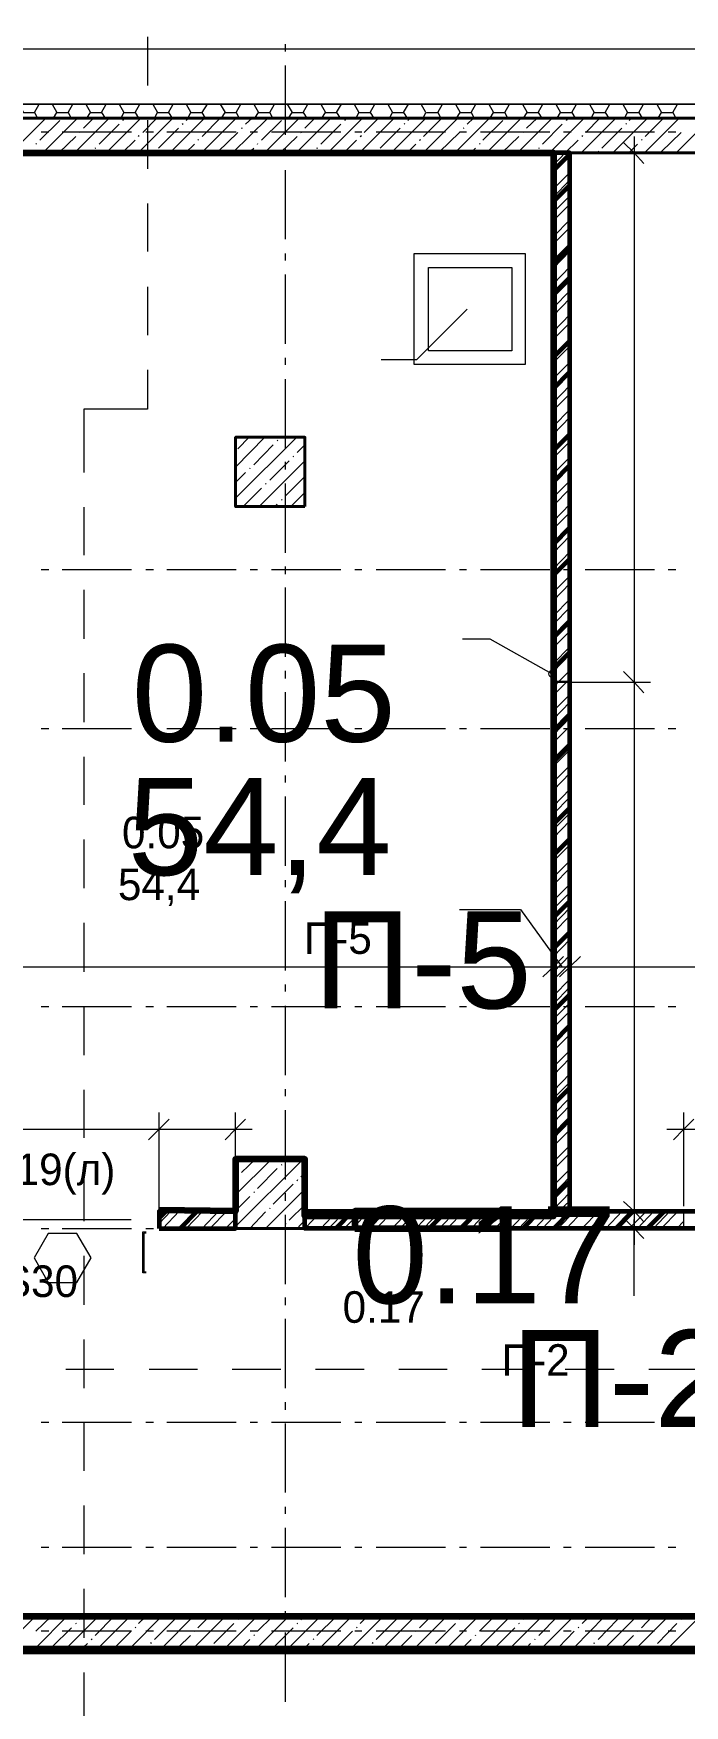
# Model space of a CAD drawing. Header units: millimetres. Extents: x -249154 to 415037, y -45458 to 354837.
# Drawn here: x -115904 to -111210, y 11477 to 23538 of the extents above; entities that cross this region are included whole.
import ezdxf

# ---------------------------------------------------------------- set-up
doc = ezdxf.new("R2010")
doc.units = ezdxf.units.MM
for name, color, linetype, lineweight in [('501 заделка отвертсии ком', 5, 'Continuous', 158), ('518 подвал шпакл базовая', 5, 'Continuous', 60), ('522 подвал шпакл финишная', 3, 'Continuous', 60), ('6.1.1) Кирпич 4 вып 28 п.', 20, 'Continuous', 60), ('696 покраска подвал', 211, 'Continuous', 120)]:
    doc.layers.add(name, color=color, linetype=linetype, lineweight=lineweight)
doc.layers.add('PDF _Текст', color=7, linetype='Continuous')
doc.styles.get("Standard").update_dxf_attribs({"font": 'arial.ttf'})

msp = doc.modelspace()

# ---------------------------------------------------------------- hatches: boundary and pattern name
at = {"layer": '6.1.1) Кирпич 4 вып 28 п.', "ltscale": 0.5}
h = msp.add_hatch(dxfattribs=at)
h.set_pattern_fill('ANSI32', color=256, scale=50)
h.paths.add_polyline_path([(-112154.6, 15041.8), (-112035.9, 15041.8), (-112035.9, 22675.7), (-112154.6, 22675.7)])
h = msp.add_hatch(dxfattribs=at)
h.set_pattern_fill('ANSI32', color=256, scale=50)
h.paths.add_polyline_path([(-114997.1, 14918.9), (-114446.4, 14918.9), (-114446.4, 15041.8), (-114997.1, 15041.8)])
h = msp.add_hatch(dxfattribs=at)
h.set_pattern_fill('ANSI32', color=256, scale=50)
h.paths.add_polyline_path([(-109095.9, 14918.9), (-113946.5, 14918.9), (-113946.5, 15041.8), (-109095.9, 15041.8)])

# ---------------------------------------------------------------- linework, layer by layer
at = {"lineweight": 9}
for points in [[(-145261.6, 8666.1), (-141207.4, 8666.1), (-141207.4, 909.4), (-104461.4, 909.4), (-104461.4, 23425.5), (-109621.2, 23425.5), (-118310, 23425.5), (-136505.1, 23425.5), (-136505.1, 29131.9), (-145320.9, 29131.9), (-145320.9, 28729.4)], [(-115081.9, 23514.5), (-115081.9, 23162.9)], [(-114086.3, 23408.6), (-114086.3, 23459.4)], [(-114086.3, 22807), (-114086.3, 23306.9)], [(-127358.8, 22925.6), (-104961.2, 22925.6), (-104961.2, 1409.2), (-140716, 1409.2)], [(-116064.7, 22675.7), (-115814.8, 22925.6)], [(-116009.6, 23027.3), (-115975.7, 22968), (-115895.2, 22968), (-115874.1, 22925.6)], [(-115895.2, 22968), (-115861.4, 23027.3)], [(-115835.9, 22675.7), (-115586, 22925.6)], [(-115768.2, 23027.3), (-115734.3, 22968), (-115653.8, 22968), (-115632.6, 22925.6)], [(-115759.7, 22925.6), (-115734.3, 22968)], [(-115653.8, 22968), (-115619.9, 23027.3)], [(-115607.2, 22675.7), (-115357.2, 22925.6)], [(-115543.6, 22853.6), (-115471.6, 22925.6)], [(-115526.7, 23027.3), (-115492.8, 22968), (-115412.3, 22968), (-115386.9, 22925.6)], [(-115518.2, 22925.6), (-115492.8, 22968)], [(-115412.3, 22968), (-115378.4, 23027.3)], [(-115378.4, 22675.7), (-115128.5, 22925.6)], [(-115285.2, 23027.3), (-115251.3, 22968), (-115170.8, 22968), (-115145.4, 22925.6)], [(-115272.5, 22925.6), (-115251.3, 22968)], [(-115259.8, 22908.7), (-115255.6, 22917.2)], [(-115170.8, 22968), (-115136.9, 23027.3)], [(-115149.6, 22675.7), (-114899.7, 22925.6)], [(-115115.8, 22824), (-115014.1, 22925.6)], [(-115043.7, 23027.3), (-115009.8, 22968), (-114929.4, 22968), (-114903.9, 22925.6)], [(-115031, 22925.6), (-115009.8, 22968)], [(-114929.4, 22968), (-114895.5, 23027.3)], [(-114920.9, 22675.7), (-114670.9, 22925.6)], [(-114802.3, 23027.3), (-114768.4, 22968), (-114683.6, 22968)], [(-114802.3, 22908.7), (-114785.3, 22925.6)], [(-114789.6, 22925.6), (-114768.4, 22968)], [(-114692.1, 22675.7), (-114442.2, 22925.6)], [(-114662.5, 22925.6), (-114687.9, 22968), (-114649.8, 23027.3)], [(-114687.9, 22794.3), (-114556.6, 22925.6)], [(-114556.6, 23027.3), (-114522.7, 22968), (-114442.2, 22968), (-114421, 22925.6)], [(-114548.1, 22925.6), (-114522.7, 22968)], [(-114467.6, 22675.7), (-114213.4, 22925.6)], [(-114442.2, 22968), (-114408.3, 23027.3)], [(-114374.4, 22883.3), (-114327.8, 22925.6)], [(-114315.1, 23027.3), (-114281.2, 22968), (-114200.7, 22968), (-114179.5, 22925.6)], [(-114306.6, 22925.6), (-114281.2, 22968)], [(-114238.8, 22675.7), (-113988.9, 22925.6)], [(-114200.7, 22968), (-114166.8, 23027.3)], [(-114073.6, 23027.3), (-114039.7, 22968), (-113959.2, 22968), (-113933.8, 22925.6)], [(-114065.1, 22925.6), (-114039.7, 22968)], [(-114010.1, 22675.7), (-113760.1, 22925.6)], [(-113959.2, 22968), (-113925.3, 23027.3)], [(-113946.5, 22853.6), (-113874.5, 22925.6)], [(-113832.1, 23027.3), (-113798.3, 22968), (-113717.8, 22968), (-113692.3, 22925.6)], [(-113823.7, 22925.6), (-113798.3, 22968)], [(-113781.3, 22675.7), (-113531.4, 22925.6)], [(-113717.8, 22968), (-113683.9, 23027.3)], [(-113658.5, 22908.7), (-113654.2, 22917.2)], [(-113590.7, 23027.3), (-113556.8, 22968), (-113476.3, 22968), (-113450.9, 22925.6)], [(-113578, 22925.6), (-113556.8, 22968)], [(-113552.5, 22675.7), (-113302.6, 22925.6)], [(-113518.7, 22824), (-113417, 22925.6)], [(-113476.3, 22968), (-113442.4, 23027.3)], [(-113349.2, 23027.3), (-113315.3, 22968), (-113234.8, 22968), (-113209.4, 22925.6)], [(-113336.5, 22925.6), (-113315.3, 22968)], [(-113323.8, 22675.7), (-113073.8, 22925.6)], [(-113234.8, 22968), (-113200.9, 23027.3)], [(-113205.2, 22908.7), (-113188.2, 22925.6)], [(-113095, 22925.6), (-113073.8, 22968), (-113107.7, 23027.3)], [(-113095, 22675.7), (-112845.1, 22925.6)], [(-113090.8, 22794.3), (-112959.5, 22925.6)], [(-113069.6, 22968), (-112989.1, 22968), (-112967.9, 22925.6)], [(-112989.1, 22968), (-112955.2, 23027.3)], [(-112866.3, 22675.7), (-112616.3, 22925.6)], [(-112862, 23027.3), (-112828.1, 22968), (-112747.6, 22968), (-112726.5, 22925.6)], [(-112853.5, 22925.6), (-112828.1, 22968)], [(-112777.3, 22883.3), (-112730.7, 22925.6)], [(-112747.6, 22968), (-112713.7, 23027.3)], [(-112637.5, 22675.7), (-112387.5, 22925.6)], [(-112620.5, 23027.3), (-112586.7, 22968), (-112506.2, 22968), (-112485, 22925.6)], [(-112612.1, 22925.6), (-112586.7, 22968)], [(-112506.2, 22968), (-112472.3, 23027.3)], [(-112413, 22675.7), (-112163, 22925.6)], [(-112379.1, 23027.3), (-112345.2, 22968), (-112264.7, 22968), (-112239.3, 22925.6)], [(-112370.6, 22925.6), (-112345.2, 22968)], [(-112349.4, 22853.6), (-112273.2, 22925.6)], [(-112264.7, 22968), (-112230.8, 23027.3)], [(-112184.2, 22675.7), (-111934.3, 22925.6)], [(-112137.6, 23027.3), (-112103.7, 22968), (-112023.2, 22968), (-111997.8, 22925.6)], [(-112129.1, 22925.6), (-112103.7, 22968)], [(-112061.4, 22908.7), (-112057.1, 22917.2)], [(-112023.2, 22968), (-111989.3, 23027.3)], [(-111955.4, 22675.7), (-111705.5, 22925.6)], [(-111921.6, 22824), (-111819.9, 22925.6)], [(-111896.1, 23027.3), (-111862.2, 22968), (-111781.8, 22968), (-111756.3, 22925.6)], [(-111883.4, 22925.6), (-111862.2, 22968)], [(-111781.8, 22968), (-111747.9, 23027.3)], [(-111726.7, 22675.7), (-111476.7, 22925.6)], [(-111654.7, 23027.3), (-111620.8, 22968), (-111540.3, 22968), (-111514.9, 22925.6)], [(-111642, 22925.6), (-111620.8, 22968)], [(-111608.1, 22908.7), (-111591.1, 22925.6)], [(-111540.3, 22968), (-111506.4, 23027.3)], [(-111497.9, 22675.7), (-111248, 22925.6)], [(-111493.7, 22794.3), (-111362.4, 22925.6)], [(-111409, 23027.3), (-111375.1, 22968), (-111294.6, 22968), (-111273.4, 22925.6)], [(-111400.5, 22925.6), (-111375.1, 22968)], [(-111294.6, 22968), (-111260.7, 23027.3)], [(-111269.2, 22675.7), (-111019.2, 22925.6)], [(-115857.1, 22768.9), (-115713.1, 22908.7)], [(-115848.6, 22828.2), (-115793.6, 22828.2)], [(-115696.1, 22828.2), (-115196.2, 22828.2)], [(-115573.3, 22824), (-115569, 22828.2)], [(-115429.2, 22739.2), (-115285.2, 22883.3)], [(-115145.4, 22794.3), (-115141.2, 22802.8)], [(-115094.6, 22828.2), (-115039.5, 22828.2)], [(-115081.9, 22912.9), (-115081.9, 22561.3)], [(-115001.4, 22709.6), (-114857.3, 22853.6)], [(-114942.1, 22828.2), (-114442.2, 22828.2)], [(-114831.9, 22883.3), (-114823.4, 22887.5)], [(-114573.5, 22684.2), (-114429.5, 22824)], [(-114404, 22853.6), (-114395.6, 22857.9)], [(-114340.5, 22828.2), (-114289.7, 22828.2)], [(-114260, 22768.9), (-114116, 22908.7)], [(-114188, 22828.2), (-113688.1, 22828.2)], [(-113976.2, 22824), (-113967.7, 22828.2)], [(-113832.1, 22739.2), (-113688.1, 22883.3)], [(-113586.4, 22828.2), (-113535.6, 22828.2)], [(-113548.3, 22794.3), (-113539.8, 22802.8)], [(-113433.9, 22828.2), (-112934, 22828.2)], [(-113404.3, 22709.6), (-113260.2, 22853.6)], [(-113230.6, 22883.3), (-113226.3, 22887.5)], [(-112976.4, 22684.2), (-112832.4, 22824)], [(-112832.4, 22828.2), (-112781.5, 22828.2)], [(-112802.7, 22853.6), (-112798.5, 22857.9)], [(-112679.9, 22828.2), (-112180, 22828.2)], [(-112662.9, 22768.9), (-112518.9, 22908.7)], [(-112374.8, 22824), (-112370.6, 22828.2)], [(-112235, 22739.2), (-112091, 22883.3)], [(-112082.5, 22828.2), (-112027.5, 22828.2)], [(-111947, 22794.3), (-111942.7, 22802.8)], [(-111925.8, 22828.2), (-111425.9, 22828.2)], [(-111807.2, 22709.6), (-111663.1, 22853.6)], [(-111633.5, 22883.3), (-111629.2, 22887.5)], [(-111379.3, 22684.2), (-111235.3, 22824)], [(-111328.5, 22828.2), (-111273.4, 22828.2)], [(-115886.8, 22739.2), (-115882.5, 22743.5)], [(-115721.6, 22675.7), (-115598.7, 22794.3)], [(-115492.8, 22675.7), (-115488.6, 22684.2)], [(-115458.9, 22709.6), (-115454.7, 22713.8)], [(-115264, 22675.7), (-115170.8, 22768.9)], [(-115031, 22684.2), (-115026.8, 22688.4)], [(-114806.5, 22675.7), (-114743, 22739.2)], [(-114717.5, 22768.9), (-114713.3, 22773.1)], [(-114353.2, 22675.7), (-114315.1, 22709.6)], [(-114289.7, 22739.2), (-114285.4, 22743.5)], [(-114124.5, 22675.7), (-114001.6, 22794.3)], [(-114086.3, 22654.5), (-114086.3, 22705.3)], [(-113895.7, 22675.7), (-113887.2, 22684.2)], [(-113861.8, 22709.6), (-113853.3, 22713.8)], [(-113666.9, 22675.7), (-113573.7, 22768.9)], [(-113433.9, 22684.2), (-113425.5, 22688.4)], [(-113209.4, 22675.7), (-113145.9, 22739.2)], [(-113120.4, 22768.9), (-113112, 22773.1)], [(-112751.9, 22675.7), (-112718, 22709.6)], [(-112688.3, 22739.2), (-112684.1, 22743.5)], [(-112527.3, 22675.7), (-112404.5, 22794.3)], [(-112298.6, 22675.7), (-112290.1, 22684.2)], [(-112260.5, 22709.6), (-112256.2, 22713.8)], [(-112154.6, 22586.7), (-112069.8, 22675.7)], [(-112035.9, 18863), (-112035.9, 22675.7), (-112154.6, 22675.7), (-112154.6, 18863)], [(-112069.8, 22675.7), (-111976.6, 22768.9)], [(-111832.6, 22684.2), (-111828.4, 22688.4)], [(-111468.3, 22675.7), (-111574.2, 22675.7), (-111697, 22675.7)], [(-111612.3, 22675.7), (-111548.8, 22739.2)], [(-111574.2, 22794.3), (-111574.2, 18858.7), (-111574.2, 15041.8), (-111574.2, 14800.3)], [(-111519.1, 22768.9), (-111514.9, 22773.1)], [(-112154.6, 22531.7), (-112035.9, 22650.3)], [(-114086.3, 22053), (-114086.3, 22552.8)], [(-112154.6, 22417.3), (-112035.9, 22535.9)], [(-112154.6, 22358), (-112035.9, 22480.8)], [(-112154.6, 22247.8), (-112035.9, 22366.4)], [(-115081.9, 22311.4), (-115081.9, 21964)], [(-112154.6, 22188.5), (-112035.9, 22307.1)], [(-112154.6, 22074.1), (-112035.9, 22192.8)], [(-112154.6, 22019.1), (-112035.9, 22137.7)], [(-114086.3, 21900.4), (-114086.3, 21951.3)], [(-112154.6, 21904.7), (-112035.9, 22023.3)], [(-112154.6, 21845.4), (-112035.9, 21968.2)], [(-112154.6, 21731), (-112035.9, 21853.8)], [(-115081.9, 21709.8), (-115081.9, 21362.4)], [(-114086.3, 21298.9), (-114086.3, 21798.8)], [(-112154.6, 21675.9), (-112035.9, 21794.5)], [(-112154.6, 21561.5), (-112035.9, 21680.2)], [(-112154.6, 21502.2), (-112035.9, 21625.1)], [(-112777.3, 21548.8), (-113141.6, 21184.5), (-113395.8, 21184.5)], [(-112154.6, 21387.8), (-112035.9, 21510.7)], [(-112154.6, 21332.8), (-112035.9, 21451.4)], [(-112154.6, 21218.4), (-112035.9, 21337)], [(-112154.6, 21163.3), (-112035.9, 21281.9)], [(-115081.9, 21112.5), (-115081.9, 20828.6), (-115539.4, 20828.6), (-115539.4, 20371.1)], [(-114086.3, 21146.4), (-114086.3, 21197.2)], [(-112154.6, 21048.9), (-112035.9, 21167.6)], [(-112154.6, 20989.6), (-112035.9, 21112.5)], [(-114086.3, 20544.8), (-114086.3, 21044.7)], [(-112154.6, 20875.2), (-112035.9, 20998.1)], [(-112154.6, 20820.2), (-112035.9, 20938.8)], [(-112154.6, 20705.8), (-112035.9, 20824.4)], [(-112154.6, 20646.5), (-112035.9, 20769.3)], [(-114446.4, 20409.2), (-114234.6, 20625.3)], [(-114446.4, 20184.7), (-114005.8, 20625.3)], [(-114429.5, 20540.6), (-114349, 20625.3)], [(-112154.6, 20532.1), (-112035.9, 20655)], [(-114315.1, 20426.2), (-114175.3, 20570.2)], [(-114145.6, 20599.9), (-114141.4, 20604.1)], [(-114001.6, 20515.2), (-113946.5, 20570.2)], [(-112154.6, 20477), (-112035.9, 20595.6)], [(-114344.7, 20400.8), (-114340.5, 20405)], [(-114277, 20125.4), (-113946.5, 20455.8)], [(-114200.7, 20316.1), (-114060.9, 20455.8)], [(-114086.3, 20392.3), (-114086.3, 20447.4)], [(-114031.3, 20485.5), (-114027, 20489.7)], [(-112154.6, 20362.7), (-112035.9, 20481.3)], [(-112154.6, 20307.6), (-112035.9, 20426.2)], [(-114446.4, 20299.1), (-114374.4, 20371.1)], [(-114230.4, 20286.4), (-114226.1, 20290.6)], [(-114086.3, 20201.7), (-113946.5, 20341.5)], [(-114086.3, 19790.7), (-114086.3, 20290.6)], [(-112154.6, 20193.2), (-112035.9, 20311.8)], [(-114391.3, 20125.4), (-114260, 20256.7)], [(-114162.6, 20125.4), (-114145.6, 20142.4)], [(-114116, 20172), (-114111.7, 20176.3)], [(-114048.2, 20125.4), (-113946.5, 20227.1)], [(-112154.6, 20133.9), (-112035.9, 20252.5)], [(-112154.6, 20019.5), (-112035.9, 20142.4)], [(-115539.4, 20121.2), (-115539.4, 19773.8)], [(-112154.6, 19964.4), (-112035.9, 20083.1)], [(-112154.6, 19850.1), (-112035.9, 19968.7)], [(-112154.6, 19790.7), (-112035.9, 19913.6)], [(-112154.6, 19676.4), (-112035.9, 19799.2)], [(-115848.6, 19672.1), (-115793.6, 19672.1)], [(-115696.1, 19672.1), (-115196.2, 19672.1)], [(-115094.6, 19672.1), (-115039.5, 19672.1)], [(-114942.1, 19672.1), (-114442.2, 19672.1)], [(-114340.5, 19672.1), (-114289.7, 19672.1)], [(-114188, 19672.1), (-113688.1, 19672.1)], [(-114086.3, 19638.2), (-114086.3, 19693.3)], [(-113586.4, 19672.1), (-113535.6, 19672.1)], [(-113433.9, 19672.1), (-112934, 19672.1)], [(-112832.4, 19672.1), (-112781.5, 19672.1)], [(-112679.9, 19672.1), (-112180, 19672.1)], [(-112154.6, 19621.3), (-112035.9, 19739.9)], [(-112082.5, 19672.1), (-112027.5, 19672.1)], [(-111925.8, 19672.1), (-111425.9, 19672.1)], [(-111328.5, 19672.1), (-111273.4, 19672.1)], [(-114086.3, 19040.9), (-114086.3, 19540.8)], [(-112154.6, 19506.9), (-112035.9, 19625.5)], [(-112154.6, 19447.6), (-112035.9, 19570.5)], [(-115539.4, 19523.9), (-115539.4, 19172.2)], [(-112154.6, 19337.5), (-112035.9, 19456.1)], [(-112154.6, 19278.1), (-112035.9, 19396.8)], [(-112154.6, 19163.8), (-112035.9, 19282.4)], [(-112154.6, 19108.7), (-112035.9, 19227.3)], [(-112167.3, 18918.1), (-112612.1, 19168), (-112811.2, 19168)], [(-112154.6, 18994.3), (-112035.9, 19112.9)], [(-112154.6, 18935), (-112035.9, 19057.9)], [(-114086.3, 18884.2), (-114086.3, 18939.2)], [(-112116.4, 18863), (-112035.9, 18943.5)], [(-115539.4, 18922.3), (-115539.4, 18570.7)], [(-112154.6, 18858.7), (-112154.6, 15041.8), (-113946.5, 15041.8), (-113946.5, 14918.9), (-111214.1, 14918.9), (-111214.1, 15041.8), (-112035.9, 15041.8), (-112035.9, 18858.7)], [(-112154.6, 18820.6), (-112120.7, 18858.7)], [(-112154.6, 18765.5), (-112061.4, 18858.7)], [(-112057.1, 18863), (-112035.9, 18884.2)], [(-112027.5, 18858.7), (-111574.2, 18858.7), (-111455.6, 18858.7)], [(-114086.3, 18286.8), (-114086.3, 18786.7)], [(-112154.6, 18651.2), (-112035.9, 18769.8)], [(-112154.6, 18591.9), (-112035.9, 18714.7)], [(-112154.6, 18477.5), (-112035.9, 18600.3)], [(-115848.6, 18524.1), (-115793.6, 18524.1)], [(-115696.1, 18524.1), (-115196.2, 18524.1)], [(-115094.6, 18524.1), (-115039.5, 18524.1)], [(-114942.1, 18524.1), (-114442.2, 18524.1)], [(-114340.5, 18524.1), (-114289.7, 18524.1)], [(-114188, 18524.1), (-113688.1, 18524.1)], [(-113586.4, 18524.1), (-113535.6, 18524.1)], [(-113433.9, 18524.1), (-112934, 18524.1)], [(-112832.4, 18524.1), (-112781.5, 18524.1)], [(-112679.9, 18524.1), (-112180, 18524.1)], [(-112154.6, 18422.4), (-112035.9, 18541)], [(-112082.5, 18524.1), (-112027.5, 18524.1)], [(-111925.8, 18524.1), (-111425.9, 18524.1)], [(-111328.5, 18524.1), (-111273.4, 18524.1)], [(-112154.6, 18308), (-112035.9, 18426.6)], [(-112154.6, 18253), (-112035.9, 18371.6)], [(-115539.4, 18320.7), (-115539.4, 17973.4)], [(-112154.6, 18138.6), (-112035.9, 18257.2)], [(-114086.3, 18134.3), (-114086.3, 18185.2)], [(-112154.6, 18079.3), (-112035.9, 18202.1)], [(-114086.3, 17532.8), (-114086.3, 18032.7)], [(-112154.6, 17964.9), (-112035.9, 18087.7)], [(-112154.6, 17909.8), (-112035.9, 18028.4)], [(-112154.6, 17795.4), (-112035.9, 17914)], [(-112154.6, 17736.1), (-112035.9, 17859)], [(-112154.6, 17621.7), (-112035.9, 17744.6)], [(-115539.4, 17723.4), (-115539.4, 17371.8)], [(-112154.6, 17566.7), (-112035.9, 17685.3)], [(-112154.6, 17452.3), (-112035.9, 17570.9)], [(-112154.6, 17397.2), (-112035.9, 17515.8)], [(-114086.3, 17380.3), (-114086.3, 17431.1)], [(-112154.6, 17282.8), (-112035.9, 17401.4)], [(-114086.3, 16778.7), (-114086.3, 17278.6)], [(-112154.6, 17223.5), (-112035.9, 17342.1)], [(-112832.4, 17219.3), (-112391.8, 17219.3), (-112095.2, 16804.1)], [(-112154.6, 17109.1), (-112035.9, 17232)], [(-112154.6, 17054.1), (-112035.9, 17172.7)], [(-115539.4, 17121.8), (-115539.4, 16770.2)], [(-112154.6, 16939.7), (-112035.9, 17058.3)], [(-112154.6, 16880.4), (-112035.9, 17003.2)], [(-112154.6, 16910), (-112154.6, 16804.1), (-112154.6, 16685.5)], [(-112154.6, 16766), (-112035.9, 16888.8)], [(-112035.9, 16910), (-112035.9, 16804.1), (-112035.9, 16685.5)], [(-119822.3, 16804.1), (-119580.9, 16804.1), (-112154.6, 16804.1), (-112035.9, 16804.1), (-108714.6, 16804.1)], [(-112154.6, 16710.9), (-112035.9, 16829.5)], [(-114086.3, 16626.2), (-114086.3, 16677)], [(-112154.6, 16596.5), (-112035.9, 16715.2)], [(-112154.6, 16537.2), (-112035.9, 16660.1)], [(-114086.3, 16024.6), (-114086.3, 16524.5)], [(-112154.6, 16427.1), (-112035.9, 16545.7)], [(-115848.6, 16520.3), (-115793.6, 16520.3)], [(-115696.1, 16520.3), (-115196.2, 16520.3)], [(-115539.4, 16520.3), (-115539.4, 16168.7)], [(-115094.6, 16520.3), (-115039.5, 16520.3)], [(-114942.1, 16520.3), (-114442.2, 16520.3)], [(-114340.5, 16520.3), (-114289.7, 16520.3)], [(-114188, 16520.3), (-113688.1, 16520.3)], [(-113586.4, 16520.3), (-113535.6, 16520.3)], [(-113433.9, 16520.3), (-112934, 16520.3)], [(-112832.4, 16520.3), (-112781.5, 16520.3)], [(-112679.9, 16520.3), (-112180, 16520.3)], [(-112154.6, 16367.8), (-112035.9, 16486.4)], [(-112082.5, 16520.3), (-112027.5, 16520.3)], [(-111925.8, 16520.3), (-111425.9, 16520.3)], [(-111328.5, 16520.3), (-111273.4, 16520.3)], [(-112154.6, 16253.4), (-112035.9, 16372)], [(-112154.6, 16198.3), (-112035.9, 16316.9)], [(-112154.6, 16083.9), (-112035.9, 16202.6)], [(-112154.6, 16024.6), (-112035.9, 16147.5)], [(-114086.3, 15872.1), (-114086.3, 15923)], [(-112154.6, 15910.3), (-112035.9, 16033.1)], [(-112154.6, 15855.2), (-112035.9, 15973.8)], [(-115539.4, 15918.7), (-115539.4, 15571.3)], [(-112154.6, 15740.8), (-112035.9, 15859.4)], [(-112154.6, 15681.5), (-112035.9, 15804.3)], [(-114997.1, 15050.3), (-114997.1, 15634.9), (-114997.1, 15753.5)], [(-114446.4, 15418.8), (-114446.4, 15634.9), (-114446.4, 15753.5)], [(-114086.3, 15270.6), (-114086.3, 15770.5)], [(-112154.6, 15567.1), (-112035.9, 15690)], [(-111214.1, 15079.9), (-111214.1, 15634.9), (-111214.1, 15753.5)], [(-116518, 15634.9), (-114997.1, 15634.9), (-114327.8, 15634.9)], [(-112154.6, 15512), (-112035.9, 15630.7)], [(-111336.9, 15634.9), (-110116.9, 15634.9), (-108994.2, 15634.9)], [(-112154.6, 15397.7), (-112035.9, 15516.3)], [(-112154.6, 15342.6), (-112035.9, 15461.2)], [(-115539.4, 15321.4), (-115539.4, 14969.8)], [(-114446.4, 15389.2), (-114416.8, 15418.8)], [(-114446.4, 15160.4), (-114188, 15418.8)], [(-114446.4, 14931.7), (-113959.2, 15418.8)], [(-114404, 15321.4), (-114302.4, 15418.8)], [(-114289.7, 15207), (-114145.6, 15351.1)], [(-114116, 15376.5), (-114111.7, 15380.7)], [(-114086.3, 15406.1), (-114073.6, 15418.8)], [(-112154.6, 15228.2), (-112035.9, 15346.8)], [(-114429.5, 15291.7), (-114425.2, 15296)], [(-114230.4, 14918.9), (-113946.5, 15202.8)], [(-114175.3, 15092.6), (-114031.3, 15236.7)], [(-114001.6, 15262.1), (-113997.4, 15270.6)], [(-113976.2, 15291.7), (-113946.5, 15317.2)], [(-112154.6, 15168.9), (-112035.9, 15291.7)], [(-114446.4, 15046), (-114344.7, 15147.7)], [(-114315.1, 15177.4), (-114310.8, 15181.6)], [(-114086.3, 15118.1), (-114086.3, 15173.1)], [(-114060.9, 14978.3), (-113946.5, 15088.4)], [(-112235, 14918.9), (-112116.4, 15041.8), (-112035.9, 15118.1)], [(-112154.6, 15054.5), (-112035.9, 15177.4)], [(-116200.3, 14982.5), (-115200.5, 14982.5)], [(-114997.1, 14952.8), (-114912.4, 15041.8)], [(-114971.7, 14918.9), (-114853.1, 15041.8)], [(-114861.6, 14918.9), (-114738.7, 15041.8)], [(-114802.3, 14918.9), (-114683.6, 15041.8)], [(-114687.9, 14918.9), (-114569.3, 15041.8)], [(-114632.8, 14918.9), (-114510, 15041.8)], [(-114518.4, 14918.9), (-114446.4, 14991)], [(-114344.7, 14918.9), (-114230.4, 15037.6)], [(-114200.7, 15063), (-114196.5, 15067.2)], [(-114086.3, 14516.5), (-114086.3, 15016.4)], [(-114001.6, 14918.9), (-113946.5, 14978.3)], [(-113946.5, 14978.3), (-113883, 15041.8)], [(-113946.5, 14918.9), (-113827.9, 15041.8)], [(-113832.1, 14918.9), (-113713.5, 15041.8)], [(-113777.1, 14918.9), (-113654.2, 15041.8)], [(-113662.7, 14918.9), (-113539.8, 15041.8)], [(-113603.4, 14918.9), (-113484.8, 15041.8)], [(-113489, 14918.9), (-113370.4, 15041.8)], [(-113433.9, 14918.9), (-113311.1, 15041.8)], [(-113319.5, 14918.9), (-113196.7, 15041.8)], [(-113260.2, 14918.9), (-113141.6, 15041.8)], [(-113145.9, 14918.9), (-113027.2, 15041.8)], [(-113090.8, 14918.9), (-112972.2, 15041.8)], [(-112976.4, 14918.9), (-112857.8, 15041.8)], [(-112921.3, 14918.9), (-112798.5, 15041.8)], [(-112806.9, 14918.9), (-112684.1, 15041.8)], [(-112747.6, 14918.9), (-112629, 15041.8)], [(-112633.3, 14918.9), (-112514.6, 15041.8)], [(-112578.2, 14918.9), (-112455.3, 15041.8)], [(-112463.8, 14918.9), (-112340.9, 15041.8)], [(-112404.5, 14918.9), (-112285.9, 15041.8)], [(-112290.1, 14918.9), (-112171.5, 15041.8)], [(-112120.7, 14918.9), (-112002, 15041.8)], [(-112061.4, 14918.9), (-111942.7, 15041.8)], [(-111951.2, 14918.9), (-111828.4, 15041.8)], [(-111891.9, 14918.9), (-111773.3, 15041.8)], [(-111777.5, 14918.9), (-111658.9, 15041.8)], [(-111722.4, 14918.9), (-111599.6, 15041.8)], [(-111468.3, 15041.8), (-111574.2, 15041.8), (-111697, 15041.8)], [(-111608.1, 14918.9), (-111485.2, 15041.8)], [(-111574.2, 14431.8), (-111574.2, 14872.3), (-111574.2, 14982.5)], [(-111548.8, 14918.9), (-111430.1, 15041.8)], [(-111434.4, 14918.9), (-111315.8, 15041.8)], [(-111379.3, 14918.9), (-111256.4, 15041.8)], [(-111264.9, 14918.9), (-111214.1, 14969.8)], [(-115848.6, 14918.9), (-115793.6, 14918.9)], [(-115696.1, 14918.9), (-115196.2, 14918.9)], [(-115090.3, 14597), (-115115.8, 14597), (-115115.8, 14893.5), (-115090.3, 14893.5)], [(-115090.3, 14885.1), (-115107.3, 14885.1), (-115107.3, 14605.5), (-115090.3, 14605.5)], [(-115094.6, 14918.9), (-115039.5, 14918.9)], [(-114942.1, 14918.9), (-114442.2, 14918.9)], [(-114459.1, 14918.9), (-114446.4, 14931.7)], [(-114340.5, 14918.9), (-114289.7, 14918.9)], [(-114188, 14918.9), (-113688.1, 14918.9)], [(-114116, 14918.9), (-114116, 14923.2)], [(-114086.3, 14948.6), (-114082.1, 14952.8)], [(-113586.4, 14918.9), (-113535.6, 14918.9)], [(-113433.9, 14918.9), (-112934, 14918.9)], [(-112832.4, 14918.9), (-112781.5, 14918.9)], [(-112679.9, 14918.9), (-112180, 14918.9)], [(-112082.5, 14918.9), (-112027.5, 14918.9)], [(-111925.8, 14918.9), (-111425.9, 14918.9)], [(-111468.3, 14918.9), (-111574.2, 14918.9), (-111697, 14918.9)], [(-111328.5, 14918.9), (-111273.4, 14918.9)], [(-115539.4, 14719.8), (-115539.4, 14368.2)], [(-114086.3, 14364), (-114086.3, 14419.1)], [(-114086.3, 13766.7), (-114086.3, 14266.6)], [(-115539.4, 14118.3), (-115539.4, 13766.7)], [(-115670.7, 13902.2), (-115323.3, 13902.2)], [(-115069.2, 13902.2), (-114721.8, 13902.2)], [(-114471.8, 13902.2), (-114120.2, 13902.2)], [(-113870.3, 13902.2), (-113518.7, 13902.2)], [(-113268.7, 13902.2), (-112921.3, 13902.2)], [(-112671.4, 13902.2), (-112319.8, 13902.2)], [(-112069.8, 13902.2), (-111718.2, 13902.2)], [(-111468.3, 13902.2), (-111116.6, 13902.2)], [(-114086.3, 13609.9), (-114086.3, 13665)], [(-115848.6, 13521), (-115793.6, 13521)], [(-115696.1, 13521), (-115196.2, 13521)], [(-115539.4, 13516.7), (-115539.4, 13169.3)], [(-115094.6, 13521), (-115039.5, 13521)], [(-114942.1, 13521), (-114442.2, 13521)], [(-114340.5, 13521), (-114289.7, 13521)], [(-114188, 13521), (-113688.1, 13521)], [(-114086.3, 13012.6), (-114086.3, 13512.5)], [(-113586.4, 13521), (-113535.6, 13521)], [(-113433.9, 13521), (-112934, 13521)], [(-112832.4, 13521), (-112781.5, 13521)], [(-112679.9, 13521), (-112180, 13521)], [(-112082.5, 13521), (-112027.5, 13521)], [(-111925.8, 13521), (-111425.9, 13521)], [(-111328.5, 13521), (-111273.4, 13521)], [(-115539.4, 12919.4), (-115539.4, 12567.8)], [(-114086.3, 12860.1), (-114086.3, 12910.9)], [(-114086.3, 12258.5), (-114086.3, 12758.4)], [(-115848.6, 12618.6), (-115793.6, 12618.6)], [(-115696.1, 12618.6), (-115196.2, 12618.6)], [(-115094.6, 12618.6), (-115039.5, 12618.6)], [(-114942.1, 12618.6), (-114442.2, 12618.6)], [(-114340.5, 12618.6), (-114289.7, 12618.6)], [(-114188, 12618.6), (-113688.1, 12618.6)], [(-113586.4, 12618.6), (-113535.6, 12618.6)], [(-113433.9, 12618.6), (-112934, 12618.6)], [(-112832.4, 12618.6), (-112781.5, 12618.6)], [(-112679.9, 12618.6), (-112180, 12618.6)], [(-112082.5, 12618.6), (-112027.5, 12618.6)], [(-111925.8, 12618.6), (-111425.9, 12618.6)], [(-111328.5, 12618.6), (-111273.4, 12618.6)], [(-115539.4, 12317.8), (-115539.4, 11966.2)], [(-116111.3, 11898.4), (-115891, 12118.7)], [(-115886.8, 12012.8), (-115776.6, 12118.7)], [(-115882.5, 11898.4), (-115662.2, 12118.7)], [(-115658, 11898.4), (-115437.7, 12118.7)], [(-115598.7, 12067.9), (-115594.5, 12072.1)], [(-115573.3, 12097.5), (-115552.1, 12118.7)], [(-115458.9, 11983.2), (-115323.3, 12118.7)], [(-115429.2, 11898.4), (-115209, 12118.7)], [(-115200.5, 11898.4), (-114980.2, 12118.7)], [(-115145.4, 12067.9), (-115094.6, 12118.7)], [(-115031, 11953.5), (-114887, 12097.5)], [(-114971.7, 11898.4), (-114751.4, 12118.7)], [(-114743, 11898.4), (-114522.7, 12118.7)], [(-114717.5, 12038.2), (-114637, 12118.7)], [(-114603.2, 11923.9), (-114459.1, 12067.9)], [(-114514.2, 11898.4), (-114293.9, 12118.7)], [(-114429.5, 12097.5), (-114425.2, 12101.8)], [(-114289.7, 12012.8), (-114179.5, 12118.7)], [(-114285.4, 11898.4), (-114065.1, 12118.7)], [(-114086.3, 12106), (-114086.3, 12156.9)], [(-114056.7, 11898.4), (-113836.4, 12118.7)], [(-114001.6, 12067.9), (-113997.4, 12072.1)], [(-113976.2, 12097.5), (-113950.8, 12118.7)], [(-113861.8, 11983.2), (-113722, 12118.7)], [(-113832.1, 11898.4), (-113611.9, 12118.7)], [(-113603.4, 11898.4), (-113383.1, 12118.7)], [(-113548.3, 12067.9), (-113497.5, 12118.7)], [(-113433.9, 11953.5), (-113289.9, 12097.5)], [(-113374.6, 11898.4), (-113154.3, 12118.7)], [(-113145.9, 11898.4), (-112925.6, 12118.7)], [(-113120.4, 12038.2), (-113039.9, 12118.7)], [(-113006.1, 11923.9), (-112862, 12067.9)], [(-112917.1, 11898.4), (-112696.8, 12118.7)], [(-112832.4, 12097.5), (-112828.1, 12101.8)], [(-112688.3, 11898.4), (-112468, 12118.7)], [(-112688.3, 12012.8), (-112582.4, 12118.7)], [(-112459.6, 11898.4), (-112239.3, 12118.7)], [(-112404.5, 12067.9), (-112400.3, 12072.1)], [(-112374.8, 12097.5), (-112353.7, 12118.7)], [(-112260.5, 11983.2), (-112124.9, 12118.7)], [(-112230.8, 11898.4), (-112010.5, 12118.7)], [(-112002, 11898.4), (-111786, 12118.7)], [(-111947, 12067.9), (-111896.1, 12118.7)], [(-111832.6, 11953.5), (-111692.8, 12097.5)], [(-111777.5, 11898.4), (-111557.2, 12118.7)], [(-111548.8, 11898.4), (-111328.5, 12118.7)], [(-111519.1, 12038.2), (-111442.8, 12118.7)], [(-111404.7, 11923.9), (-111264.9, 12067.9)], [(-111320, 11898.4), (-111099.7, 12118.7)], [(-111235.3, 12097.5), (-111231, 12101.8)], [(-115848.6, 12017.1), (-115793.6, 12017.1)], [(-115772.4, 11898.4), (-115628.4, 12038.2)], [(-115696.1, 12017.1), (-115196.2, 12017.1)], [(-115488.6, 11953.5), (-115480.1, 11957.7)], [(-115314.9, 11898.4), (-115200.5, 12012.8)], [(-115170.8, 12038.2), (-115166.6, 12042.5)], [(-115094.6, 12017.1), (-115039.5, 12017.1)], [(-114942.1, 12017.1), (-114442.2, 12017.1)], [(-114857.3, 11898.4), (-114772.6, 11983.2)], [(-114743, 12012.8), (-114738.7, 12017.1)], [(-114399.8, 11898.4), (-114344.7, 11953.5)], [(-114340.5, 12017.1), (-114289.7, 12017.1)], [(-114315.1, 11983.2), (-114310.8, 11987.4)], [(-114188, 12017.1), (-113688.1, 12017.1)], [(-114171, 11898.4), (-114031.3, 12038.2)], [(-114086.3, 11504.5), (-114086.3, 12004.3)], [(-113887.2, 11953.5), (-113883, 11957.7)], [(-113717.8, 11898.4), (-113603.4, 12012.8)], [(-113586.4, 12017.1), (-113535.6, 12017.1)], [(-113573.7, 12038.2), (-113569.5, 12042.5)], [(-113433.9, 12017.1), (-112934, 12017.1)], [(-113260.2, 11898.4), (-113175.5, 11983.2)], [(-113145.9, 12012.8), (-113141.6, 12017.1)], [(-112832.4, 12017.1), (-112781.5, 12017.1)], [(-112802.7, 11898.4), (-112747.6, 11953.5)], [(-112718, 11983.2), (-112713.7, 11987.4)], [(-112679.9, 12017.1), (-112180, 12017.1)], [(-112573.9, 11898.4), (-112434.1, 12038.2)], [(-112290.1, 11953.5), (-112285.9, 11957.7)], [(-112116.4, 11898.4), (-112006.3, 12012.8)], [(-112082.5, 12017.1), (-112027.5, 12017.1)], [(-111976.6, 12038.2), (-111972.4, 12042.5)], [(-111925.8, 12017.1), (-111425.9, 12017.1)], [(-111663.1, 11898.4), (-111578.4, 11983.2)], [(-111548.8, 12012.8), (-111544.5, 12017.1)], [(-111328.5, 12017.1), (-111273.4, 12017.1)], [(-115543.6, 11898.4), (-115514, 11923.9)], [(-115056.4, 11923.9), (-115052.2, 11932.3)], [(-114628.6, 11898.4), (-114624.3, 11902.7)], [(-113942.3, 11898.4), (-113916.9, 11923.9)], [(-113459.3, 11923.9), (-113455.1, 11932.3)], [(-113031.5, 11898.4), (-113027.2, 11902.7)], [(-112345.2, 11898.4), (-112319.8, 11923.9)], [(-111862.2, 11923.9), (-111858, 11932.3)], [(-111434.4, 11898.4), (-111430.1, 11902.7)], [(-115539.4, 11716.3), (-115539.4, 11368.9)]]:
    msp.add_lwpolyline(points, dxfattribs=at)
for points in [[(-104859.6, 23027.3), (-104859.6, 1409.2), (-104859.6, 23027.3), (-104961.2, 23027.3), (-136903.3, 23027.3), (-104961.2, 23027.3)], [(-112357.9, 21150.6), (-113158.6, 21150.6), (-113158.6, 21951.3), (-112357.9, 21951.3)], [(-112455.3, 21248), (-113056.9, 21248), (-113056.9, 21849.6), (-112455.3, 21849.6)], [(-114446.4, 15041.8), (-114997.1, 15041.8), (-114997.1, 14918.9), (-114446.4, 14918.9)], [(-115797.8, 14880.8), (-115899.5, 14707.1), (-115797.8, 14529.2), (-115590.2, 14529.2), (-115488.6, 14707.1), (-115590.2, 14880.8)]]:
    msp.add_lwpolyline(points, close=True, dxfattribs=at)
at = {"lineweight": 40}
msp.add_lwpolyline([(-112035.9, 22675.7), (-110934.5, 22675.7), (-110934.5, 22925.6), (-119000.5, 22925.6), (-119000.5, 22675.7), (-112154.6, 22675.7)], dxfattribs=at)
at = {"lineweight": 18}
for points in [[(-111502.2, 22599.4), (-111574.2, 22675.7), (-111650.4, 22751.9)], [(-111502.2, 18782.5), (-111574.2, 18858.7), (-111650.4, 18935)], [(-112082.5, 16880.4), (-112154.6, 16804.1), (-112230.8, 16732.1)], [(-111959.7, 16880.4), (-112035.9, 16804.1), (-112112.2, 16732.1)], [(-114925.1, 15706.9), (-114997.1, 15634.9), (-115073.4, 15558.6)], [(-114374.4, 15706.9), (-114446.4, 15634.9), (-114522.7, 15558.6)], [(-111142.1, 15706.9), (-111214.1, 15634.9), (-111290.3, 15558.6)], [(-111502.2, 14965.5), (-111574.2, 15041.8), (-111650.4, 15113.8)], [(-111502.2, 14846.9), (-111574.2, 14918.9), (-111650.4, 14995.2)]]:
    msp.add_lwpolyline(points, dxfattribs=at)
at = {"lineweight": 40}
for points in [[(-113946.5, 20125.4), (-113946.5, 20625.3), (-114446.4, 20625.3), (-114446.4, 20125.4)], [(-113946.5, 14918.9), (-113946.5, 15418.8), (-114446.4, 15418.8), (-114446.4, 14918.9)], [(-118119.3, 11898.4), (-110714.2, 11898.4), (-110714.2, 12118.7), (-118119.3, 12118.7)]]:
    msp.add_lwpolyline(points, close=True, dxfattribs=at)
at = {"lineweight": 20}
msp.add_lwpolyline([(-112158.8, 18863), (-112158.8, 18918.1), (-112167.3, 18918.1), (-112167.3, 18858.7), (-112027.5, 18858.7), (-112027.5, 18918.1), (-112035.9, 18918.1), (-112035.9, 18863)], close=True, dxfattribs=at)
at = {"lineweight": 9}
for points in [[(-112188.4, 18918.1), (-112188.4, 18935), (-112180, 18943.5), (-112163, 18943.5)], [(-112188.4, 18918.1), (-112188.4, 18935), (-112180, 18943.5), (-112163, 18943.5)], [(-112163, 18943.5), (-112150.3, 18943.5), (-112137.6, 18935), (-112137.6, 18918.1)], [(-112163, 18943.5), (-112150.3, 18943.5), (-112137.6, 18935), (-112137.6, 18918.1)], [(-112163, 18892.6), (-112180, 18892.6), (-112188.4, 18905.3), (-112188.4, 18918.1)], [(-112163, 18892.6), (-112180, 18892.6), (-112188.4, 18905.3), (-112188.4, 18918.1)], [(-112137.6, 18918.1), (-112137.6, 18905.3), (-112150.3, 18892.6), (-112163, 18892.6)], [(-112137.6, 18918.1), (-112137.6, 18905.3), (-112150.3, 18892.6), (-112163, 18892.6)]]:
    msp.add_open_spline(points, degree=3, dxfattribs=at)
at = {"layer": '501 заделка отвертсии ком', "ltscale": 0.5}
msp.add_lwpolyline([(-113586.4, 14918.9), (-112514.6, 14918.9), (-112514.6, 15041.8), (-113586.4, 15041.8)], close=True, dxfattribs=at)
at = {"layer": '518 подвал шпакл базовая', "ltscale": 0.5}
msp.add_lwpolyline([(-105071.4, 11868.8), (-122547.5, 11868.8), (-122547.5, 1627.4), (-105071.4, 1627.4)], close=True, dxfattribs=at)
at = {"layer": '522 подвал шпакл финишная', "ltscale": 0.5}
for points in [[(-119000.5, 20125.4), (-119000.5, 22675.7), (-112154.6, 22675.7), (-112154.6, 15005.7), (-113946.5, 15005.7), (-113946.5, 15418.8), (-114446.4, 15418.8), (-114446.4, 15041.8), (-114997.1, 15050.3)], [(-105211.2, 12118.7), (-118382, 12118.7)]]:
    msp.add_lwpolyline(points, dxfattribs=at)
msp.add_lwpolyline([(-105071.4, 11868.8), (-122547.5, 11868.8), (-122547.5, 1627.4), (-105071.4, 1627.4)], close=True, dxfattribs=at)
at = {"layer": '6.1.1) Кирпич 4 вып 28 п.', "ltscale": 0.5}
for points in [[(-112154.6, 15041.8), (-112035.9, 15041.8), (-112035.9, 22675.7), (-112154.6, 22675.7)], [(-114997.1, 14918.9), (-114446.4, 14918.9), (-114446.4, 15041.8), (-114997.1, 15041.8)], [(-109095.9, 14918.9), (-113946.5, 14918.9), (-113946.5, 15041.8), (-109095.9, 15041.8)]]:
    msp.add_lwpolyline(points, close=True, dxfattribs=at)
at = {"layer": '696 покраска подвал', "ltscale": 0.5}
for points in [[(-119000.5, 20125.4), (-119000.5, 22675.7), (-112154.6, 22675.7), (-112154.6, 15005.7), (-113946.5, 15005.7), (-113946.5, 15418.8), (-114446.4, 15418.8), (-114446.4, 15041.8), (-114997.1, 15050.3)], [(-105211.2, 12118.7), (-118382, 12118.7)]]:
    msp.add_lwpolyline(points, dxfattribs=at)
msp.add_lwpolyline([(-105071.4, 11868.8), (-122547.5, 11868.8), (-122547.5, 1627.4), (-105071.4, 1627.4)], close=True, dxfattribs=at)

# ---------------------------------------------------------------- texts
at = {"char_height": 700, "attachment_point": 4}
for s, insert in [('0.05', (-115195, 18773.7)), ('54,4', (-115224.6, 17751.4)), ('П-5', (-113883.6, 16850.3)), ('0.17', (-113604.3, 14722.4)), ('П-2', (-112457.9, 13835.7))]:
    msp.add_mtext(s, dxfattribs=dict(at, insert=insert))
at = {"layer": 'PDF _Текст', "char_height": 227.67, "attachment_point": 4, "style": ''}
for s, insert in [('0.05', (-115265.3, 17772.5)), ('54,4', (-115294.9, 17379)), ('П-5', (-113953.9, 17011)), ('Д-19(л)', (-116340, 15310.3)), ('EIS30', (-116411.8, 14536.2)), ('0.17', (-113674.7, 14350)), ('П-2', (-112528.2, 13969.3))]:
    msp.add_mtext(s, dxfattribs=dict(at, insert=insert))

doc.saveas('drawing.dxf')
